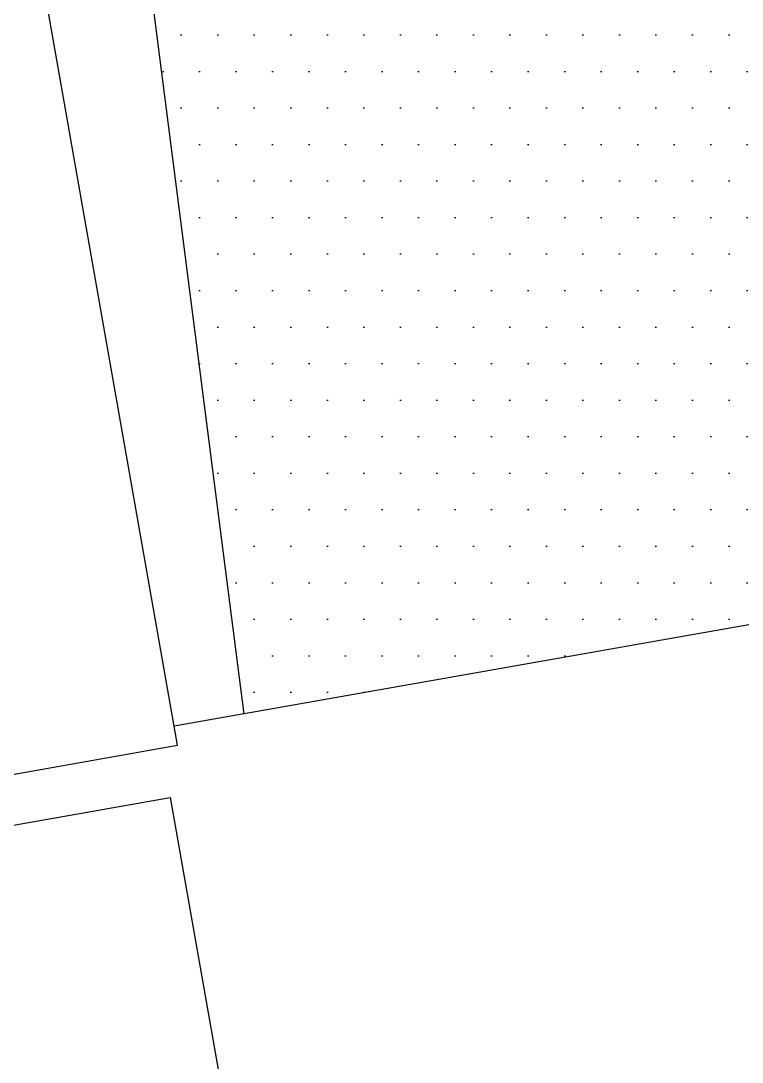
# Model space of a CAD drawing. Header units: millimetres. Extents: x 111 to 1506, y 14 to 566.
# Drawn here: x 180.91 to 212.27, y 162.74 to 208 of the extents above; entities that cross this region are included whole.
import ezdxf

# ---------------------------------------------------------------- set-up
doc = ezdxf.new("R2010")
doc.units = ezdxf.units.MM

msp = doc.modelspace()

# ---------------------------------------------------------------- hatches: boundary and pattern name
at = {"true_color": 0x58ba48}
h = msp.add_hatch(dxfattribs=at)
h.set_pattern_fill('DOTS', color=85)
h.set_pattern_definition([(0, (-70.8765, -62.4827), (0.79375, 1.5875), [0, -1.5875])])
h.paths.add_polyline_path([(203.7271, 221.48952), (185.20796, 219.86931), (190.60584, 177.87161), (216.18297, 182.38155), (217.84099, 201.3328)])

# ---------------------------------------------------------------- linework, layer by layer
for p, q in [((187.57976, 177.33803), (179.88865, 220.95649)), ((185.20796, 219.86931), (190.60584, 177.87161)), ((216.18297, 182.38155), (187.57976, 177.33803)), ((187.72561, 176.51088), (187.57976, 177.33803)), ((162.36912, 172.03985), (187.72561, 176.51088))]:
    msp.add_line(p, q)
msp.add_lwpolyline([(163.83715, 170.08743), (187.40956, 174.24388), (194.69042, 132.95212), (169.27182, 128.47013), (163.83715, 170.08743)])

doc.saveas('drawing.dxf')
